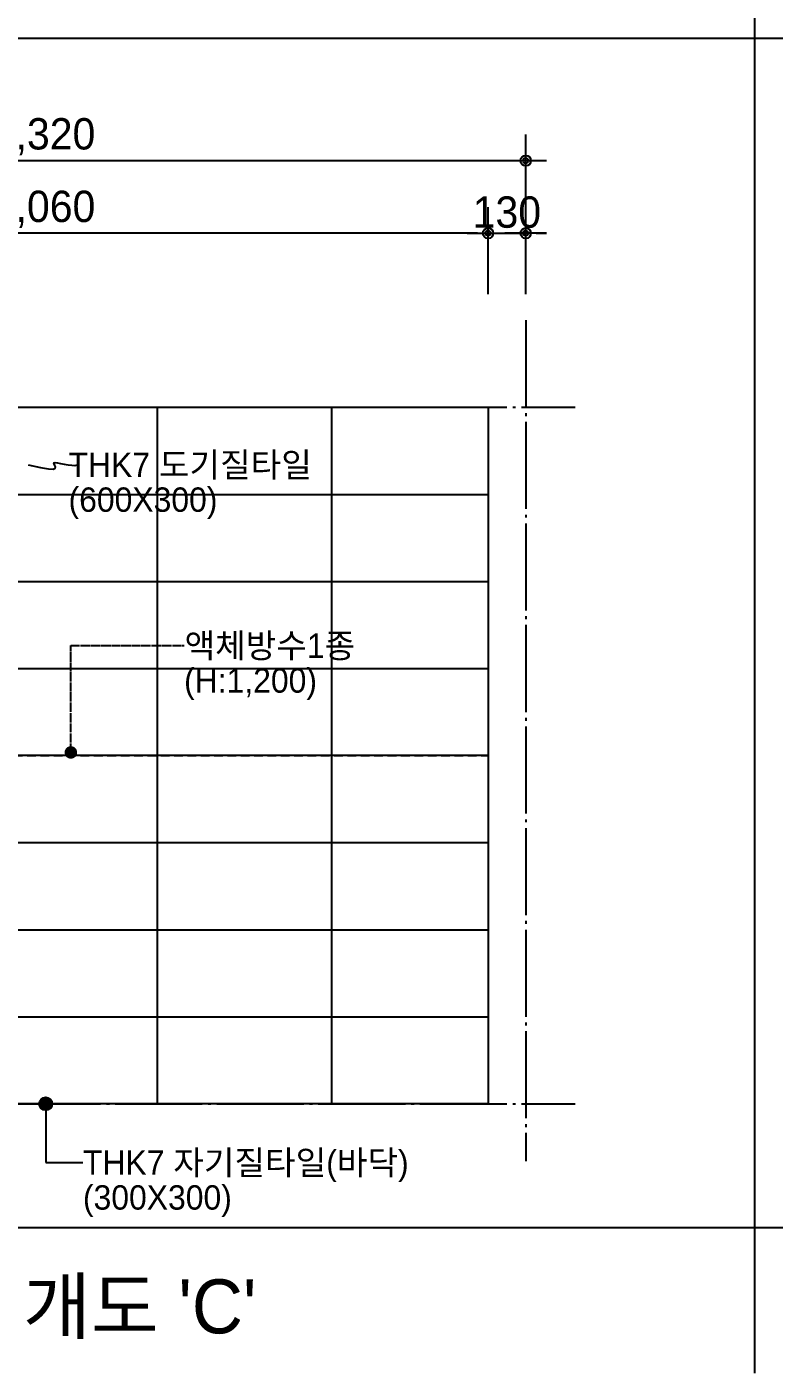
# Model space of a CAD drawing. Header units: millimetres. Extents: x 555 to 100215, y 750 to 17024.
# Drawn here: x 3476 to 6051, y 750 to 5389 of the extents above; entities that cross this region are included whole.
import ezdxf
from ezdxf.enums import TextEntityAlignment as Align

# ---------------------------------------------------------------- set-up
doc = ezdxf.new("R2010")
doc.units = ezdxf.units.MM
doc.linetypes.add('CEN', pattern=[35, 30, -2, 1, -2])
doc.linetypes.add('HID', pattern=[2.3, 1.5, -0.8])
for name, color, linetype in [('$ZCDB_AUDIT_GENERATED_600D18', 7, 'Continuous'), ('4A.TEC TEXT', 7, 'Continuous'), ('4A.TEC TEXT 2', 3, 'Continuous'), ('CEN', 1, 'CEN'), ('SY', 1, 'Continuous'), ('WAL', 3, 'Continuous'), ('WID', 4, 'Continuous')]:
    doc.layers.add(name, color=color, linetype=linetype)
doc.styles.add('나눔고딕', font='')
doc.styles.add('돋움', font='')
doc.styles.get('나눔고딕').set_extended_font_data('Dotum')
doc.styles.get('돋움').set_extended_font_data('Dotum')
doc.dimstyles.new('DIM_600(외부치수)', dxfattribs={"dimscale": 400, "dimtxt": 3.3, "dimasz": 1, "dimexe": 2, "dimexo": 2, "dimgap": 1, "dimtad": 1, "dimdec": 0, "dimdsep": 46, "dimlunit": 6, "dimtxsty": '나눔고딕', "dimblk1": 'DIMDOT', "dimblk2": 'DIMDOT', "dimsah": 1, "dimcen": 2.5, "dimdle": 1.5, "dimclrd": 8, "dimclre": 8, "dimclrt": 3, "dimadec": 0, "dimazin": 0, "dimtfac": 1, "dimtdec": 0, "dimtix": 1, "dimtmove": 2, "dimatfit": 3, "dimldrblk": 'DIMDOT', "dimfxl": 1, "dimtvp": 1, "dimtolj": 1, "dimtzin": 0, "dimarcsym": 0})

# ---------------------------------------------------------------- blocks, each defined once
blk = doc.blocks.new('DIMDOT')
at = {"color": 0}
blk.add_line((-2, 0), (2, 0), dxfattribs=at)
for radius in [0.5, 0.25]:
    blk.add_circle((0, 0), radius, dxfattribs=at)
blk = doc.blocks.new('*D259')
at = {"layer": '$ZCDB_AUDIT_GENERATED_600D18', "color": 8, "lineweight": -2, "transparency": 16777216}
for p, q in [((1875.2, 4467.9), (1875.2, 5017.9)), ((5195.2, 4467.9), (5195.2, 5017.9)), ((1911.2, 4927.9), (5159.2, 4927.9))]:
    blk.add_line(p, q, dxfattribs=at)
at = {"layer": 'Defpoints', "color": 0, "transparency": 16777216}
for p in [(5195.2, 4927.9), (1875.2, 4377.9, 0), (5195.2, 4377.9, 0)]:
    blk.add_point(p, dxfattribs=at)
at = {"layer": '$ZCDB_AUDIT_GENERATED_600D18', "color": 8, "lineweight": -2, "transparency": 16777216, "xscale": 36, "yscale": 36, "zscale": 36, "rotation": 180}
blk.add_blockref('DIMDOT', (1875.2, 4927.9), dxfattribs=at)
at = {"layer": '$ZCDB_AUDIT_GENERATED_600D18', "color": 8, "lineweight": -2, "transparency": 16777216, "xscale": 36, "yscale": 36, "zscale": 36}
blk.add_blockref('DIMDOT', (5195.2, 4927.9), dxfattribs=at)
at = {"layer": '$ZCDB_AUDIT_GENERATED_600D18', "color": 3, "transparency": 16777216, "insert": (3535.2, 5010.4), "char_height": 108, "attachment_point": 5, "style": '나눔고딕'}
blk.add_mtext('\\A1;3,320', dxfattribs=at)
blk = doc.blocks.new('*D263')
at = {"layer": '$ZCDB_AUDIT_GENERATED_600D18', "color": 8, "lineweight": -2, "transparency": 16777216}
for p, q in [((5065.2, 4467.9, 0), (5065.2, 4767.9, 0)), ((5195.2, 4467.9, 0), (5195.2, 4767.9, 0)), ((5029.2, 4677.9, 0), (4993.2, 4677.9, 0)), ((5065.2, 4677.9, 0), (5195.2, 4677.9, 0)), ((5231.2, 4677.9, 0), (5267.2, 4677.9, 0))]:
    blk.add_line(p, q, dxfattribs=at)
at = {"layer": 'Defpoints', "color": 0, "transparency": 16777216}
for p in [(5195.2, 4677.9, 0), (5065.2, 4377.9, 0), (5195.2, 4377.9, 0)]:
    blk.add_point(p, dxfattribs=at)
at = {"layer": '$ZCDB_AUDIT_GENERATED_600D18', "color": 8, "lineweight": -2, "transparency": 16777216, "xscale": 36, "yscale": 36, "zscale": 36}
blk.add_blockref('DIMDOT', (5065.2, 4677.9, 0), dxfattribs=at)
at = {"layer": '$ZCDB_AUDIT_GENERATED_600D18', "color": 8, "lineweight": -2, "transparency": 16777216, "xscale": 36, "yscale": 36, "zscale": 36, "rotation": 180}
blk.add_blockref('DIMDOT', (5195.2, 4677.9, 0), dxfattribs=at)
at = {"layer": '$ZCDB_AUDIT_GENERATED_600D18', "color": 3, "transparency": 16777216, "insert": (5130.2, 4750, 0), "char_height": 108, "attachment_point": 5, "style": '나눔고딕'}
blk.add_mtext('\\A1;130', dxfattribs=at)
blk = doc.blocks.new('*D264')
at = {"layer": '$ZCDB_AUDIT_GENERATED_600D18', "color": 8, "lineweight": -2, "transparency": 16777216}
for p, q in [((2005.2, 4467.9, 0), (2005.2, 4767.9, 0)), ((5065.2, 4467.9, 0), (5065.2, 4767.9, 0)), ((5029.2, 4677.9, 0), (2041.2, 4677.9, 0))]:
    blk.add_line(p, q, dxfattribs=at)
at = {"layer": 'Defpoints', "color": 0, "transparency": 16777216}
for p in [(2005.2, 4677.9, 0), (2005.2, 4377.9, 0), (5065.2, 4377.9, 0)]:
    blk.add_point(p, dxfattribs=at)
at = {"layer": '$ZCDB_AUDIT_GENERATED_600D18', "color": 8, "lineweight": -2, "transparency": 16777216, "xscale": 36, "yscale": 36, "zscale": 36, "rotation": 180}
blk.add_blockref('DIMDOT', (2005.2, 4677.9, 0), dxfattribs=at)
at = {"layer": '$ZCDB_AUDIT_GENERATED_600D18', "color": 8, "lineweight": -2, "transparency": 16777216, "xscale": 36, "yscale": 36, "zscale": 36}
blk.add_blockref('DIMDOT', (5065.2, 4677.9, 0), dxfattribs=at)
at = {"layer": '$ZCDB_AUDIT_GENERATED_600D18', "color": 3, "transparency": 16777216, "insert": (3535.2, 4760.4, 0), "char_height": 108, "attachment_point": 5, "style": '나눔고딕'}
blk.add_mtext('\\A1;3,060', dxfattribs=at)

msp = doc.modelspace()

# ---------------------------------------------------------------- hatches: boundary and pattern name
at = {"layer": 'SY', "ltscale": 0.05}
h = msp.add_hatch(color=256, dxfattribs=at)
edge = h.paths.add_edge_path()
edge.add_arc((3540.97, 1678.03), 22.53, -360, 0, ccw=False)

# ---------------------------------------------------------------- linework, layer by layer
at = {"color": 3}
for p, q in [((5985, 750), (5985, 9946.87)), ((22275, 5348.44), (555, 5348.44))]:
    msp.add_line(p, q, dxfattribs=at)
at = {"color": 8}
for p, q in [((3925.22, 4077.95, 0), (3925.22, 1677.95, 0)), ((4525.22, 4077.95, 0), (4525.22, 1677.95, 0)), ((2005.22, 3777.95, 0), (5065.22, 3777.95, 0)), ((2005.22, 3477.95, 0), (5065.22, 3477.95, 0)), ((2005.22, 3177.95, 0), (5065.22, 3177.95, 0)), ((5065.22, 2877.95, 0), (2005.22, 2877.95, 0)), ((2005.22, 2577.95, 0), (5065.22, 2577.95, 0)), ((2005.22, 2277.95, 0), (5065.22, 2277.95, 0)), ((2005.22, 1977.95, 0), (5065.22, 1977.95, 0))]:
    msp.add_line(p, q, dxfattribs=at)
at = {"color": 4}
msp.add_line((22275, 1250), (555, 1250), dxfattribs=at)
at = {"layer": 'CEN', "ltscale": 10}
for p, q in [((5195.22, 4377.95, 0), (5195.22, 1479.95, 0)), ((1680.22, 4077.95, 0), (5365.22, 4077.95, 0)), ((1680.22, 1677.95, 0), (5365.22, 1677.95, 0))]:
    msp.add_line(p, q, dxfattribs=at)
at = {"layer": 'CEN', "elevation": 0}
msp.add_lwpolyline([(3627.57, 2888.74), (3627.57, 3256.62), (4017.64, 3256.62)], dxfattribs=at)
at = {"layer": 'SY', "ltscale": 0.05}
for p, q in [((3540.97, 1678.03, 0), (3540.97, 1475.21, 0)), ((3540.97, 1475.21, 0), (3669.19, 1475.21, 0))]:
    msp.add_line(p, q, dxfattribs=at)
msp.add_lwpolyline([(3480.39, 3879.88), (3522.89, 3870.18), (3550.76, 3865.7), (3566.85, 3865.34), (3573.96, 3867.98), (3574.92, 3872.51), (3572.57, 3877.8), (3569.72, 3882.74), (3569.2, 3886.22), (3573.17, 3887.42), (3581.16, 3886.72), (3592.02, 3884.77), (3604.62, 3882.26), (3617.81, 3879.84), (3630.46, 3878.19), (3641.42, 3877.98), (3649.55, 3879.88)], dxfattribs=at)
at = {"layer": 'SY', "ltscale": 0.05, "const_width": 21.52, "elevation": 0}
msp.add_lwpolyline([(3638.33, 2888.74, 1), (3616.81, 2888.74, 1)], format="xyb", close=True, dxfattribs=at)
at = {"layer": 'SY', "ltscale": 0.05}
msp.add_circle((3540.97, 1678.03, 0), 22.53, dxfattribs=at)
at = {"layer": 'WAL', "elevation": 0}
msp.add_lwpolyline([(2005.22, 4077.95), (5065.22, 4077.95), (5065.22, 1677.95), (2005.22, 1677.95)], dxfattribs=at)
at = {"layer": 'WID', "linetype": 'HID', "ltscale": 20}
msp.add_line((2005.22, 2877.95, 0), (5065.22, 2877.95, 0), dxfattribs=at)

# ---------------------------------------------------------------- texts
at = {"layer": '4A.TEC TEXT', "style": '돋움'}
for s, p in [('THK7 도기질타일', (3619.55, 3879.88, 0)), ('(600X300)', (3619.55, 3759.88, 0)), ('액체방수1종', (4019.23, 3256.62, 0)), ('(H:1,200)', (4017.75, 3136.62, 0)), ('THK7 자기질타일(바닥)', (3669.19, 1475.21, 0)), ('(300X300)', (3669.19, 1355.21, 0))]:
    msp.add_text(s, height=84, dxfattribs=at).set_placement(p, align=Align.MIDDLE_LEFT)
at = {"layer": '4A.TEC TEXT 2', "color": 3, "style": '나눔고딕'}
msp.add_text("화장실(남) 전개도 'C'", height=186.3, dxfattribs=at).set_placement((3165.51, 979.86), align=Align.MIDDLE_CENTER)

# ---------------------------------------------------------------- dimensions: what is measured, and where the dimension line sits
at = {"layer": '$ZCDB_AUDIT_GENERATED_600D18'}
for base, p1, picture, middle in [((5195.22, 4927.95, 0), (1875.22, 4377.95, 0), '*D259', (3535.22, 5010.43, 0)), ((5195.22, 4677.95, 0), (5065.22, 4377.95, 0), '*D263', (5130.22, 4750.02, 0))]:
    dim = msp.add_linear_dim(base=base, p1=p1, p2=(5195.22, 4377.95, 0), dimstyle='DIM_600(외부치수)', override={"dimscale": 300, "dimtxt": 0.36, "dimasz": 0.12, "dimexe": 0.3, "dimexo": 0.3, "dimgap": 0.06, "dimdec": 1, "dimblk1": 'DIMDOT', "dimblk2": 'DIMDOT', "dimdle": 0.06}, dxfattribs=at)
    dim.commit()
    dim.dimension.update_dxf_attribs({"geometry": picture, "text_midpoint": middle})
dim = msp.add_linear_dim(base=(2005.22, 4677.95, 0), p1=(5065.22, 4377.95, 0), p2=(2005.22, 4377.95, 0), angle=180, dimstyle='DIM_600(외부치수)', override={"dimscale": 300, "dimtxt": 0.36, "dimasz": 0.12, "dimexe": 0.3, "dimexo": 0.3, "dimgap": 0.06, "dimdec": 1, "dimblk1": 'DIMDOT', "dimblk2": 'DIMDOT', "dimdle": 0.06}, dxfattribs=at)
dim.commit()
dim.dimension.update_dxf_attribs({"geometry": '*D264', "text_midpoint": (3535.22, 4760.43, 0)})

doc.saveas('drawing.dxf')
